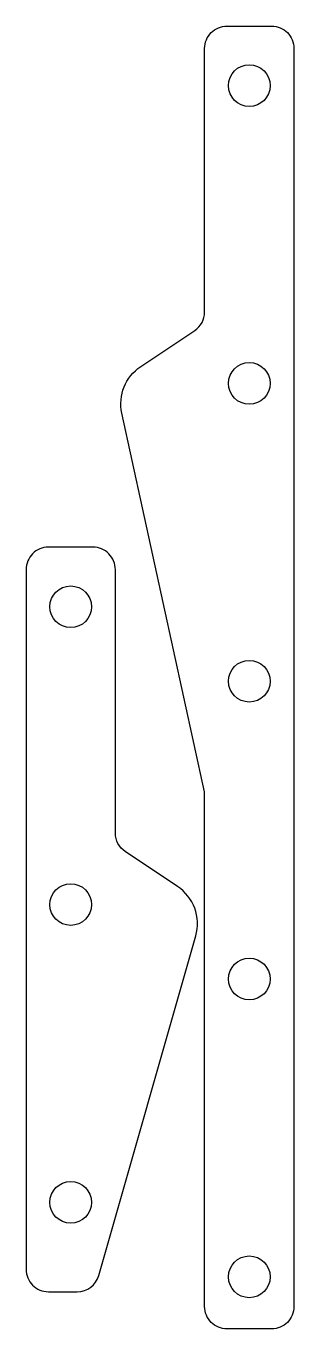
# Model space of a CAD drawing. Extents: x 3 to 21, y 12.5 to 100.
import ezdxf

# ---------------------------------------------------------------- set-up
doc = ezdxf.new("R2010")
doc.units = 0
doc.layers.add('CAMERA-GUIDES', color=7, linetype='CONTINUOUS')

msp = doc.modelspace()

# ---------------------------------------------------------------- linework, layer by layer
at = {"layer": 'CAMERA-GUIDES'}
for points in [[(9.438, 73.999, -0.30883), (10.704, 77.136), (14.332, 79.555, 0.250765), (15, 80.803), (15, 98.5, -0.414214), (16.5, 100), (19.5, 100, -0.414214), (21, 98.5), (21, 14, -0.414214), (19.5, 12.5), (16.5, 12.5, -0.414214), (15, 14), (15, 48.571), (9.438, 73.999)], [(9.668, 44.555, -0.250765), (9, 45.803), (9, 63.5, 0.414214), (7.5, 65), (4.5, 65, 0.414214), (3, 63.5), (3, 16.5, 0.414214), (4.5, 15), (6.44, 15, 0.33486), (7.882, 16.088), (14.398, 38.894, 0.326152), (13.178, 42.215), (9.668, 44.555)]]:
    msp.add_lwpolyline(points, format="xyb", dxfattribs=at)
for centre in [(18, 96), (18, 96), (18, 76), (18, 76), (6, 61), (18, 56), (18, 56), (6, 41), (18, 36), (6, 21), (18, 16)]:
    msp.add_circle(centre, 1.4, dxfattribs=at)

doc.saveas('drawing.dxf')
